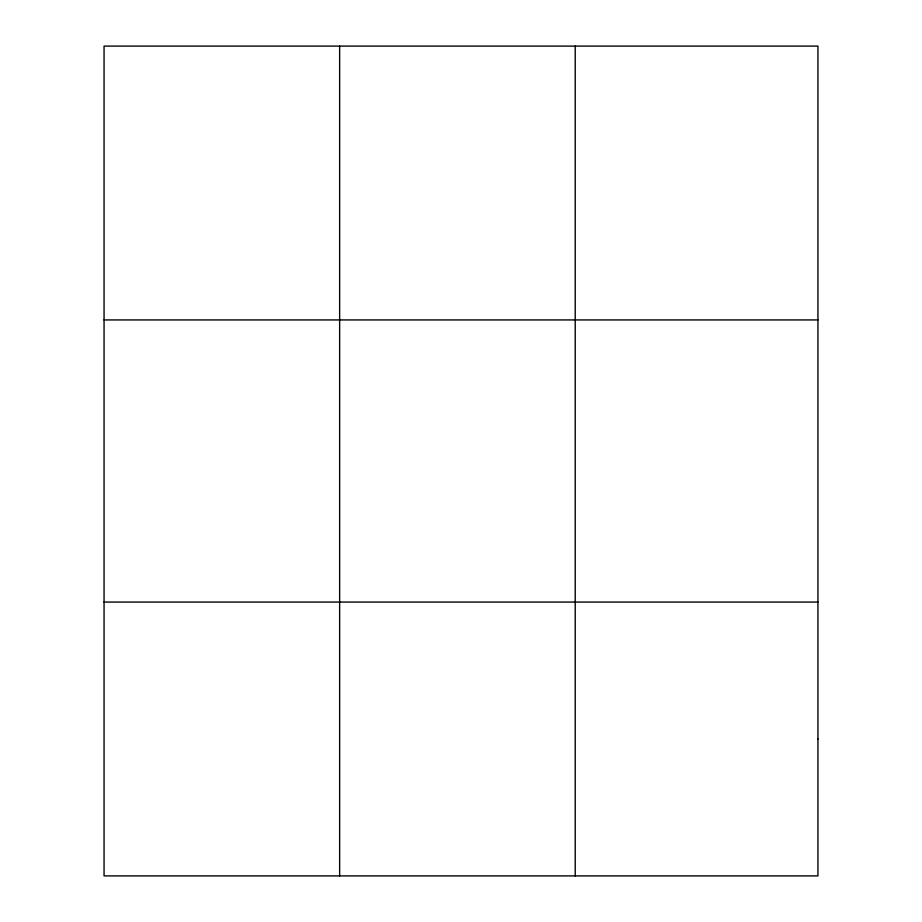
<?xml version="1.0" encoding="UTF-8"?>
<svg xmlns="http://www.w3.org/2000/svg" width="922" height="922" viewBox="0 0 922 922"><rect width="100%" height="100%" fill="white"/><g stroke="black" fill="none" stroke-linecap="round" stroke-linejoin="round"><path stroke-width="1.38" d="M339.642 46.1L339.642 875.9M575.224 46.1L575.224 875.9M104.059 319.934L817.941 319.934M104.059 602.066L817.941 602.066M817.941 738.983L817.941 875.9L104.059 875.9L104.059 46.1L817.941 46.1L817.941 738.983"/></g></svg>
